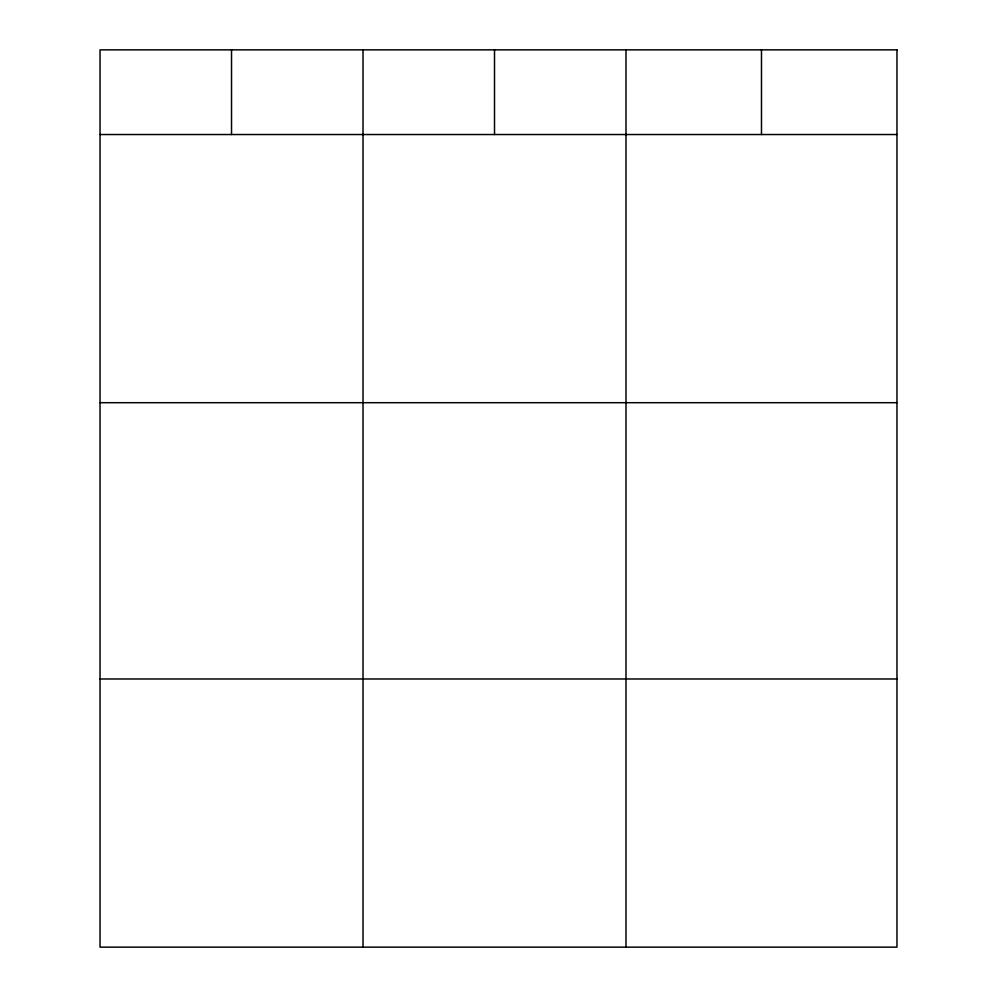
<?xml version="1.0" encoding="UTF-8"?>
<svg xmlns="http://www.w3.org/2000/svg" width="997" height="997" viewBox="0 0 997 997"><rect width="100%" height="100%" fill="white"/><g stroke="black" fill="none" stroke-linecap="round" stroke-linejoin="round"><path stroke-width="1.5" d="M100.036 134.533L896.964 134.533M100.036 402.701L896.964 402.701M100.036 678.982L896.964 678.982M761.484 49.85L761.484 134.533M626.004 49.85L626.004 947.15M494.512 49.85L494.512 134.533M363.02 49.85L363.02 947.15M231.528 49.85L231.528 134.533M896.964 49.85L100.036 49.85L100.036 947.15L896.964 947.15L896.964 49.85"/></g></svg>
